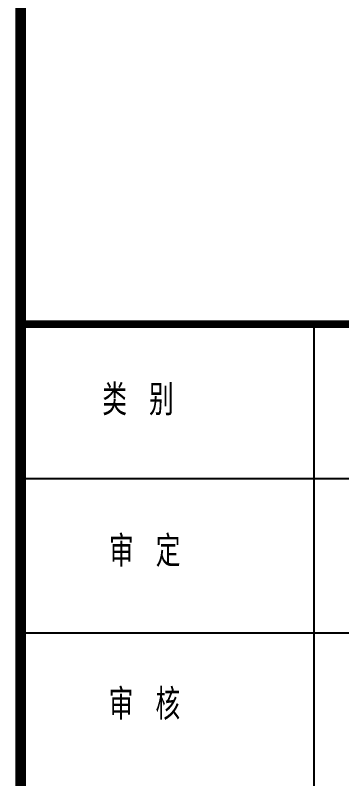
# Model space of a CAD drawing. Extents: x -417156 to 1571408, y 205758 to 1045562.
# Drawn here: x 916062 to 918176, y 1024882 to 1029825 of the extents above; entities that cross this region are included whole.
import ezdxf

# ---------------------------------------------------------------- set-up
doc = ezdxf.new("R2010")
doc.units = 0
doc.header["$LTSCALE"] = 1000
doc.header["$MEASUREMENT"] = 0
for name, color, linetype in [('PP-PM-TK', 7, 'CONTINUOUS'), ('PUB_TEXT', 7, 'CONTINUOUS'), ('PUB_TITLE', 4, 'CONTINUOUS')]:
    doc.layers.add(name, color=color, linetype=linetype)
doc.styles.add('TQ', font='txt.shx', dxfattribs={"width": 0.8, "bigfont": 'hztxt.shx'})

msp = doc.modelspace()

# ---------------------------------------------------------------- linework, layer by layer
at = {"layer": 'PP-PM-TK', "color": 4, "const_width": 70}
msp.add_lwpolyline([(916096.7, 1044561.6), (916096.7, 1004561.6)], dxfattribs=at)
at = {"layer": 'PUB_TITLE', "color": 4}
for p, q in [((917996.6, 1020825.7), (917996.6, 1027825.7)), ((916096.7, 1026825.7), (921596.7, 1026825.7)), ((916096.7, 1025825.7), (921596.7, 1025825.7))]:
    msp.add_line(p, q, dxfattribs=at)
at = {"layer": 'PUB_TITLE', "color": 4, "const_width": 50}
msp.add_lwpolyline([(916096.7, 1027825.7), (921596.7, 1027825.7)], dxfattribs=at)

# ---------------------------------------------------------------- texts
at = {"layer": 'PUB_TEXT', "color": 2, "char_height": 200, "width": 1679.83, "attachment_point": 1, "style": 'TQ'}
for s, insert in [('类 别', (916625.4, 1027434.7)), ('审 定', (916669.1, 1026454.3)), ('审 核', (916667.2, 1025463.1))]:
    msp.add_mtext(s, dxfattribs=dict(at, insert=insert))

doc.saveas('drawing.dxf')
